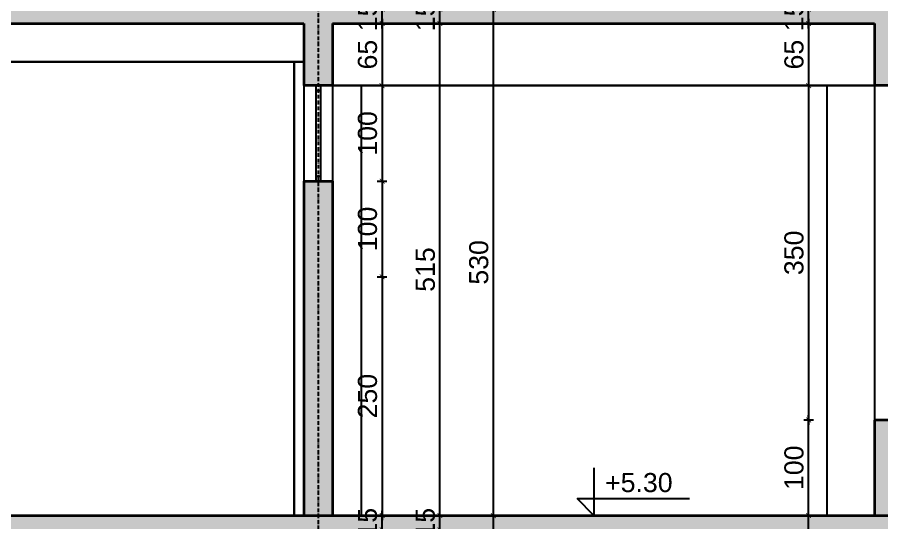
# Model space of a CAD drawing. Header units: inches. Extents: x -72385 to 39588, y -6525 to 66685.
# Drawn here: x -9416 to -8511, y 24148 to 24677 of the extents above; entities that cross this region are included whole.
import ezdxf

# ---------------------------------------------------------------- set-up
doc = ezdxf.new("R2010")
doc.units = ezdxf.units.IN
doc.header["$MEASUREMENT"] = 0
doc.linetypes.add('DashDot', pattern=[0.6, 0.4, -0.1, 0, -0.1])
for name, color, linetype, lineweight in [('Надписи коти вътрешни', 252, 'Continuous', 25), ('Надписи нива', 252, 'Continuous', 25), ('Оси', 252, 'DashDot', 25), ('Фасади Разрези дебело', 7, 'Continuous', 35), ('Фасади Разрези средно', 252, 'Continuous', 30), ('Фасади Разрези тънко', 253, 'Continuous', 25), ('Щрих стени', 254, 'Continuous', 25)]:
    doc.layers.add(name, color=color, linetype=linetype, lineweight=lineweight)
doc.styles.add('Arial Regular', font='arial.ttf')
doc.styles.get("Standard").update_dxf_attribs({"font": 'arial.ttf'})
doc.dimstyles.new('Annotative', dxfattribs={"dimscale": 0, "dimtxt": 20, "dimasz": 5, "dimexe": 5, "dimexo": 5, "dimgap": 5, "dimtad": 1, "dimdec": 0, "dimzin": 0, "dimdsep": 46, "dimtxsty": 'Standard', "dimblk": 'ARCHTICK', "dimcen": 5, "dimdle": 5, "dimadec": 0, "dimazin": 0, "dimtfac": 1, "dimtdec": 0, "dimtofl": 0, "dimtmove": 0, "dimatfit": 3, "dimldrblk": 'ARCHTICK', "dimfxl": 5, "dimfxlon": 1, "dimtolj": 1, "dimtzin": 0, "dimarcsym": 1})

# ---------------------------------------------------------------- blocks, each defined once
blk = doc.blocks.new('_ArchTick')
at = {"color": 0, "linetype": 'ByBlock', "const_width": 0.15}
blk.add_lwpolyline([(-0.5, -0.5), (0.5, 0.5)], dxfattribs=at)
blk = doc.blocks.new('*D4664')
at = {"layer": 'Defpoints', "color": 0, "ltscale": 10, "transparency": 16777216}
for p in [(-9086.17, 24155.92), (-9034.24, 24155.92), (-9086.17, 24140.92)]:
    blk.add_point(p, dxfattribs=at)
at = {"layer": 'Надписи коти вътрешни', "color": 0, "lineweight": -2, "ltscale": 10, "transparency": 16777216}
for p, q in [((-9034.24, 24135.92), (-9034.24, 24160.92)), ((-9039.24, 24155.92), (-9029.24, 24155.92)), ((-9039.24, 24140.92), (-9029.24, 24140.92))]:
    blk.add_line(p, q, dxfattribs=at)
at = {"layer": 'Надписи коти вътрешни', "color": 0, "lineweight": -2, "ltscale": 10, "transparency": 16777216, "xscale": 5, "yscale": 5, "zscale": 5}
for p, rotation in [((-9034.24, 24155.92), 90), ((-9034.24, 24140.92), 270)]:
    blk.add_blockref('_ArchTick', p, dxfattribs=dict(at, rotation=rotation))
at = {"layer": 'Надписи коти вътрешни', "color": 0, "ltscale": 10, "transparency": 16777216, "insert": (-9049.45, 24148.42), "char_height": 20, "attachment_point": 5, "rotation": 90}
blk.add_mtext('\\A1;15', dxfattribs=at)
blk = doc.blocks.new('*D5031')
at = {"layer": 'Defpoints', "color": 0, "ltscale": 10, "transparency": 16777216}
for p in [(-9086.17, 24155.92), (-8973.65, 24155.92), (-9086.17, 24140.92)]:
    blk.add_point(p, dxfattribs=at)
at = {"layer": 'Надписи коти вътрешни', "color": 0, "lineweight": -2, "ltscale": 10, "transparency": 16777216}
for p, q in [((-8973.65, 24135.92), (-8973.65, 24160.92)), ((-8978.65, 24155.92), (-8968.65, 24155.92)), ((-8978.65, 24140.92), (-8968.65, 24140.92))]:
    blk.add_line(p, q, dxfattribs=at)
at = {"layer": 'Надписи коти вътрешни', "color": 0, "lineweight": -2, "ltscale": 10, "transparency": 16777216, "xscale": 5, "yscale": 5, "zscale": 5}
for p, rotation in [((-8973.65, 24155.92), 90), ((-8973.65, 24140.92), 270)]:
    blk.add_blockref('_ArchTick', p, dxfattribs=dict(at, rotation=rotation))
at = {"layer": 'Надписи коти вътрешни', "color": 0, "ltscale": 10, "transparency": 16777216, "insert": (-8988.86, 24148.42), "char_height": 20, "attachment_point": 5, "rotation": 90}
blk.add_mtext('\\A1;15', dxfattribs=at)
blk = doc.blocks.new('*D4666')
at = {"layer": 'Defpoints', "color": 0, "ltscale": 10, "transparency": 16777216}
for p in [(-9086.17, 24155.92), (-8917.73, 24155.92), (-9086.17, 23625.92)]:
    blk.add_point(p, dxfattribs=at)
at = {"layer": 'Надписи коти вътрешни', "color": 0, "lineweight": -2, "ltscale": 10, "transparency": 16777216}
for p, q in [((-8917.73, 23620.92), (-8917.73, 24160.92)), ((-8922.73, 24155.92), (-8912.73, 24155.92)), ((-8922.73, 23625.92), (-8912.73, 23625.92))]:
    blk.add_line(p, q, dxfattribs=at)
at = {"layer": 'Надписи коти вътрешни', "color": 0, "lineweight": -2, "ltscale": 10, "transparency": 16777216, "xscale": 5, "yscale": 5, "zscale": 5}
for p, rotation in [((-8917.73, 24155.92), 90), ((-8917.73, 23625.92), 270)]:
    blk.add_blockref('_ArchTick', p, dxfattribs=dict(at, rotation=rotation))
at = {"layer": 'Надписи коти вътрешни', "color": 0, "ltscale": 10, "transparency": 16777216, "insert": (-8932.94, 23890.92), "char_height": 20, "attachment_point": 5, "rotation": 90}
blk.add_mtext('\\A1;530', dxfattribs=at)
blk = doc.blocks.new('*D4667')
at = {"layer": 'Defpoints', "color": 0, "ltscale": 10, "transparency": 16777216}
for p in [(-8587.7, 24255.92), (-8518.61, 24255.92), (-8518.61, 24155.92)]:
    blk.add_point(p, dxfattribs=at)
at = {"layer": 'Надписи коти вътрешни', "color": 0, "lineweight": -2, "ltscale": 10, "transparency": 16777216}
for p, q in [((-8587.7, 24150.92), (-8587.7, 24260.92)), ((-8582.7, 24255.92), (-8592.7, 24255.92)), ((-8582.7, 24155.92), (-8592.7, 24155.92))]:
    blk.add_line(p, q, dxfattribs=at)
at = {"layer": 'Надписи коти вътрешни', "color": 0, "lineweight": -2, "ltscale": 10, "transparency": 16777216, "xscale": 5, "yscale": 5, "zscale": 5}
for p, rotation in [((-8587.7, 24255.92), 90), ((-8587.7, 24155.92), 270)]:
    blk.add_blockref('_ArchTick', p, dxfattribs=dict(at, rotation=rotation))
at = {"layer": 'Надписи коти вътрешни', "color": 0, "ltscale": 10, "transparency": 16777216, "insert": (-8602.91, 24205.92), "char_height": 20, "attachment_point": 5, "rotation": 90}
blk.add_mtext('\\A1;100', dxfattribs=at)
blk = doc.blocks.new('*D5030')
at = {"layer": 'Defpoints', "color": 0, "ltscale": 10, "transparency": 16777216}
for p in [(-8518.61, 24605.92), (-8587.7, 24255.92), (-8518.61, 24255.92)]:
    blk.add_point(p, dxfattribs=at)
at = {"layer": 'Надписи коти вътрешни', "color": 0, "lineweight": -2, "ltscale": 10, "transparency": 16777216}
for p, q in [((-8587.7, 24610.92), (-8587.7, 24250.92)), ((-8582.7, 24605.92), (-8592.7, 24605.92)), ((-8582.7, 24255.92), (-8592.7, 24255.92))]:
    blk.add_line(p, q, dxfattribs=at)
at = {"layer": 'Надписи коти вътрешни', "color": 0, "lineweight": -2, "ltscale": 10, "transparency": 16777216, "xscale": 5, "yscale": 5, "zscale": 5}
for p, rotation in [((-8587.7, 24605.92), 90), ((-8587.7, 24255.92), 270)]:
    blk.add_blockref('_ArchTick', p, dxfattribs=dict(at, rotation=rotation))
at = {"layer": 'Надписи коти вътрешни', "color": 0, "ltscale": 10, "transparency": 16777216, "insert": (-8602.92, 24430.92), "char_height": 20, "attachment_point": 5, "rotation": 90}
blk.add_mtext('\\A1;350', dxfattribs=at)
blk = doc.blocks.new('*D5029')
at = {"layer": 'Defpoints', "color": 0, "ltscale": 10, "transparency": 16777216}
for p in [(-8518.61, 24670.92), (-8587.7, 24605.92), (-8518.61, 24605.92)]:
    blk.add_point(p, dxfattribs=at)
at = {"layer": 'Надписи коти вътрешни', "color": 0, "lineweight": -2, "ltscale": 10, "transparency": 16777216}
for p, q in [((-8587.7, 24675.92), (-8587.7, 24600.92)), ((-8582.7, 24670.92), (-8592.7, 24670.92)), ((-8582.7, 24605.92), (-8592.7, 24605.92))]:
    blk.add_line(p, q, dxfattribs=at)
at = {"layer": 'Надписи коти вътрешни', "color": 0, "lineweight": -2, "ltscale": 10, "transparency": 16777216, "xscale": 5, "yscale": 5, "zscale": 5}
for p, rotation in [((-8587.7, 24670.92), 90), ((-8587.7, 24605.92), 270)]:
    blk.add_blockref('_ArchTick', p, dxfattribs=dict(at, rotation=rotation))
at = {"layer": 'Надписи коти вътрешни', "color": 0, "ltscale": 10, "transparency": 16777216, "insert": (-8602.91, 24638.42), "char_height": 20, "attachment_point": 5, "rotation": 90}
blk.add_mtext('\\A1;65', dxfattribs=at)
blk = doc.blocks.new('*D4668')
at = {"layer": 'Defpoints', "color": 0, "ltscale": 10, "transparency": 16777216}
for p in [(-8587.7, 24685.92), (-8518.61, 24685.92), (-8518.61, 24670.92)]:
    blk.add_point(p, dxfattribs=at)
at = {"layer": 'Надписи коти вътрешни', "color": 0, "lineweight": -2, "ltscale": 10, "transparency": 16777216}
for p, q in [((-8587.7, 24665.92), (-8587.7, 24690.92)), ((-8582.7, 24685.92), (-8592.7, 24685.92)), ((-8582.7, 24670.92), (-8592.7, 24670.92))]:
    blk.add_line(p, q, dxfattribs=at)
at = {"layer": 'Надписи коти вътрешни', "color": 0, "lineweight": -2, "ltscale": 10, "transparency": 16777216, "xscale": 5, "yscale": 5, "zscale": 5}
for p, rotation in [((-8587.7, 24685.92), 90), ((-8587.7, 24670.92), 270)]:
    blk.add_blockref('_ArchTick', p, dxfattribs=dict(at, rotation=rotation))
at = {"layer": 'Надписи коти вътрешни', "color": 0, "ltscale": 10, "transparency": 16777216, "insert": (-8602.91, 24678.42), "char_height": 20, "attachment_point": 5, "rotation": 90}
blk.add_mtext('\\A1;15', dxfattribs=at)
blk = doc.blocks.new('*D4669')
at = {"layer": 'Defpoints', "color": 0, "ltscale": 10, "transparency": 16777216}
for p in [(-8646.13, 24155.92), (-8587.7, 24155.92), (-8646.13, 24055.92)]:
    blk.add_point(p, dxfattribs=at)
at = {"layer": 'Надписи коти вътрешни', "color": 0, "lineweight": -2, "ltscale": 10, "transparency": 16777216}
for p, q in [((-8587.7, 24050.92), (-8587.7, 24160.92)), ((-8592.7, 24155.92), (-8582.7, 24155.92)), ((-8592.7, 24055.92), (-8582.7, 24055.92))]:
    blk.add_line(p, q, dxfattribs=at)
at = {"layer": 'Надписи коти вътрешни', "color": 0, "lineweight": -2, "ltscale": 10, "transparency": 16777216, "xscale": 5, "yscale": 5, "zscale": 5}
for p, rotation in [((-8587.7, 24155.92), 90), ((-8587.7, 24055.92), 270)]:
    blk.add_blockref('_ArchTick', p, dxfattribs=dict(at, rotation=rotation))
at = {"layer": 'Надписи коти вътрешни', "color": 0, "ltscale": 10, "transparency": 16777216, "insert": (-8602.91, 24105.92), "char_height": 20, "attachment_point": 5, "rotation": 90}
blk.add_mtext('\\A1;100', dxfattribs=at)
blk = doc.blocks.new('*D5017')
at = {"layer": 'Defpoints', "color": 0, "ltscale": 10, "transparency": 16777216}
for p in [(-9086.17, 24405.92), (-9086.17, 24155.92), (-9034.24, 24155.92)]:
    blk.add_point(p, dxfattribs=at)
at = {"layer": 'Надписи коти вътрешни', "color": 0, "lineweight": -2, "ltscale": 10, "transparency": 16777216}
for p, q in [((-9034.24, 24410.92), (-9034.24, 24150.92)), ((-9039.24, 24405.92), (-9029.24, 24405.92)), ((-9039.24, 24155.92), (-9029.24, 24155.92))]:
    blk.add_line(p, q, dxfattribs=at)
at = {"layer": 'Надписи коти вътрешни', "color": 0, "lineweight": -2, "ltscale": 10, "transparency": 16777216, "xscale": 5, "yscale": 5, "zscale": 5}
for p, rotation in [((-9034.24, 24405.92), 90), ((-9034.24, 24155.92), 270)]:
    blk.add_blockref('_ArchTick', p, dxfattribs=dict(at, rotation=rotation))
at = {"layer": 'Надписи коти вътрешни', "color": 0, "ltscale": 10, "transparency": 16777216, "insert": (-9049.45, 24280.92), "char_height": 20, "attachment_point": 5, "rotation": 90}
blk.add_mtext('\\A1;250', dxfattribs=at)
blk = doc.blocks.new('*D5016')
at = {"layer": 'Defpoints', "color": 0, "ltscale": 10, "transparency": 16777216}
for p in [(-9086.17, 24505.92), (-9086.17, 24405.92), (-9034.24, 24405.92)]:
    blk.add_point(p, dxfattribs=at)
at = {"layer": 'Надписи коти вътрешни', "color": 0, "lineweight": -2, "ltscale": 10, "transparency": 16777216}
for p, q in [((-9034.24, 24510.92), (-9034.24, 24400.92)), ((-9039.24, 24505.92), (-9029.24, 24505.92)), ((-9039.24, 24405.92), (-9029.24, 24405.92))]:
    blk.add_line(p, q, dxfattribs=at)
at = {"layer": 'Надписи коти вътрешни', "color": 0, "lineweight": -2, "ltscale": 10, "transparency": 16777216, "xscale": 5, "yscale": 5, "zscale": 5}
for p, rotation in [((-9034.24, 24505.92), 90), ((-9034.24, 24405.92), 270)]:
    blk.add_blockref('_ArchTick', p, dxfattribs=dict(at, rotation=rotation))
at = {"layer": 'Надписи коти вътрешни', "color": 0, "ltscale": 10, "transparency": 16777216, "insert": (-9049.45, 24455.92), "char_height": 20, "attachment_point": 5, "rotation": 90}
blk.add_mtext('\\A1;100', dxfattribs=at)
blk = doc.blocks.new('*D5015')
at = {"layer": 'Defpoints', "color": 0, "ltscale": 10, "transparency": 16777216}
for p in [(-9086.17, 24605.92), (-9086.17, 24505.92), (-9034.24, 24505.92)]:
    blk.add_point(p, dxfattribs=at)
at = {"layer": 'Надписи коти вътрешни', "color": 0, "lineweight": -2, "ltscale": 10, "transparency": 16777216}
for p, q in [((-9034.24, 24610.92), (-9034.24, 24500.92)), ((-9039.24, 24605.92), (-9029.24, 24605.92)), ((-9039.24, 24505.92), (-9029.24, 24505.92))]:
    blk.add_line(p, q, dxfattribs=at)
at = {"layer": 'Надписи коти вътрешни', "color": 0, "lineweight": -2, "ltscale": 10, "transparency": 16777216, "xscale": 5, "yscale": 5, "zscale": 5}
for p, rotation in [((-9034.24, 24605.92), 90), ((-9034.24, 24505.92), 270)]:
    blk.add_blockref('_ArchTick', p, dxfattribs=dict(at, rotation=rotation))
at = {"layer": 'Надписи коти вътрешни', "color": 0, "ltscale": 10, "transparency": 16777216, "insert": (-9049.45, 24555.92), "char_height": 20, "attachment_point": 5, "rotation": 90}
blk.add_mtext('\\A1;100', dxfattribs=at)
blk = doc.blocks.new('*D5014')
at = {"layer": 'Defpoints', "color": 0, "ltscale": 10, "transparency": 16777216}
for p in [(-9086.17, 24670.92), (-9086.17, 24605.92), (-9034.24, 24605.92)]:
    blk.add_point(p, dxfattribs=at)
at = {"layer": 'Надписи коти вътрешни', "color": 0, "lineweight": -2, "ltscale": 10, "transparency": 16777216}
for p, q in [((-9034.24, 24675.92), (-9034.24, 24600.92)), ((-9039.24, 24670.92), (-9029.24, 24670.92)), ((-9039.24, 24605.92), (-9029.24, 24605.92))]:
    blk.add_line(p, q, dxfattribs=at)
at = {"layer": 'Надписи коти вътрешни', "color": 0, "lineweight": -2, "ltscale": 10, "transparency": 16777216, "xscale": 5, "yscale": 5, "zscale": 5}
for p, rotation in [((-9034.24, 24670.92), 90), ((-9034.24, 24605.92), 270)]:
    blk.add_blockref('_ArchTick', p, dxfattribs=dict(at, rotation=rotation))
at = {"layer": 'Надписи коти вътрешни', "color": 0, "ltscale": 10, "transparency": 16777216, "insert": (-9049.45, 24638.42), "char_height": 20, "attachment_point": 5, "rotation": 90}
blk.add_mtext('\\A1;65', dxfattribs=at)
blk = doc.blocks.new('*D5013')
at = {"layer": 'Defpoints', "color": 0, "ltscale": 10, "transparency": 16777216}
for p in [(-9086.17, 24685.92), (-9034.24, 24685.92), (-9086.17, 24670.92)]:
    blk.add_point(p, dxfattribs=at)
at = {"layer": 'Надписи коти вътрешни', "color": 0, "lineweight": -2, "ltscale": 10, "transparency": 16777216}
for p, q in [((-9034.24, 24665.92), (-9034.24, 24690.92)), ((-9039.24, 24685.92), (-9029.24, 24685.92)), ((-9039.24, 24670.92), (-9029.24, 24670.92))]:
    blk.add_line(p, q, dxfattribs=at)
at = {"layer": 'Надписи коти вътрешни', "color": 0, "lineweight": -2, "ltscale": 10, "transparency": 16777216, "xscale": 5, "yscale": 5, "zscale": 5}
for p, rotation in [((-9034.24, 24685.92), 90), ((-9034.24, 24670.92), 270)]:
    blk.add_blockref('_ArchTick', p, dxfattribs=dict(at, rotation=rotation))
at = {"layer": 'Надписи коти вътрешни', "color": 0, "ltscale": 10, "transparency": 16777216, "insert": (-9049.45, 24678.42), "char_height": 20, "attachment_point": 5, "rotation": 90}
blk.add_mtext('\\A1;15', dxfattribs=at)
blk = doc.blocks.new('*D5012')
at = {"layer": 'Defpoints', "color": 0, "ltscale": 10, "transparency": 16777216}
for p in [(-9086.17, 24670.92), (-8973.65, 24670.92), (-9086.17, 24155.92)]:
    blk.add_point(p, dxfattribs=at)
at = {"layer": 'Надписи коти вътрешни', "color": 0, "lineweight": -2, "ltscale": 10, "transparency": 16777216}
for p, q in [((-8973.65, 24150.92), (-8973.65, 24675.92)), ((-8978.65, 24670.92), (-8968.65, 24670.92)), ((-8978.65, 24155.92), (-8968.65, 24155.92))]:
    blk.add_line(p, q, dxfattribs=at)
at = {"layer": 'Надписи коти вътрешни', "color": 0, "lineweight": -2, "ltscale": 10, "transparency": 16777216, "xscale": 5, "yscale": 5, "zscale": 5}
for p, rotation in [((-8973.65, 24670.92), 90), ((-8973.65, 24155.92), 270)]:
    blk.add_blockref('_ArchTick', p, dxfattribs=dict(at, rotation=rotation))
at = {"layer": 'Надписи коти вътрешни', "color": 0, "ltscale": 10, "transparency": 16777216, "insert": (-8988.86, 24413.42), "char_height": 20, "attachment_point": 5, "rotation": 90}
blk.add_mtext('\\A1;515', dxfattribs=at)
blk = doc.blocks.new('*D5011')
at = {"layer": 'Defpoints', "color": 0, "ltscale": 10, "transparency": 16777216}
for p in [(-9086.17, 24685.92), (-8973.65, 24685.92), (-9086.17, 24670.92)]:
    blk.add_point(p, dxfattribs=at)
at = {"layer": 'Надписи коти вътрешни', "color": 0, "lineweight": -2, "ltscale": 10, "transparency": 16777216}
for p, q in [((-8973.65, 24665.92), (-8973.65, 24690.92)), ((-8978.65, 24685.92), (-8968.65, 24685.92)), ((-8978.65, 24670.92), (-8968.65, 24670.92))]:
    blk.add_line(p, q, dxfattribs=at)
at = {"layer": 'Надписи коти вътрешни', "color": 0, "lineweight": -2, "ltscale": 10, "transparency": 16777216, "xscale": 5, "yscale": 5, "zscale": 5}
for p, rotation in [((-8973.65, 24685.92), 90), ((-8973.65, 24670.92), 270)]:
    blk.add_blockref('_ArchTick', p, dxfattribs=dict(at, rotation=rotation))
at = {"layer": 'Надписи коти вътрешни', "color": 0, "ltscale": 10, "transparency": 16777216, "insert": (-8988.86, 24678.42), "char_height": 20, "attachment_point": 5, "rotation": 90}
blk.add_mtext('\\A1;15', dxfattribs=at)
blk = doc.blocks.new('*D5010')
at = {"layer": 'Defpoints', "color": 0, "ltscale": 10, "transparency": 16777216}
for p in [(-9086.17, 24685.92), (-8917.73, 24685.92), (-9086.17, 24155.92)]:
    blk.add_point(p, dxfattribs=at)
at = {"layer": 'Надписи коти вътрешни', "color": 0, "lineweight": -2, "ltscale": 10, "transparency": 16777216}
for p, q in [((-8917.73, 24150.92), (-8917.73, 24690.92)), ((-8922.73, 24685.92), (-8912.73, 24685.92)), ((-8922.73, 24155.92), (-8912.73, 24155.92))]:
    blk.add_line(p, q, dxfattribs=at)
at = {"layer": 'Надписи коти вътрешни', "color": 0, "lineweight": -2, "ltscale": 10, "transparency": 16777216, "xscale": 5, "yscale": 5, "zscale": 5}
for p, rotation in [((-8917.73, 24685.92), 90), ((-8917.73, 24155.92), 270)]:
    blk.add_blockref('_ArchTick', p, dxfattribs=dict(at, rotation=rotation))
at = {"layer": 'Надписи коти вътрешни', "color": 0, "ltscale": 10, "transparency": 16777216, "insert": (-8932.94, 24420.92), "char_height": 20, "attachment_point": 5, "rotation": 90}
blk.add_mtext('\\A1;530', dxfattribs=at)

msp = doc.modelspace()

# ---------------------------------------------------------------- hatches: boundary and pattern name
at = {"layer": 'Щрих стени', "ltscale": 10}
h = msp.add_hatch(color=256, dxfattribs=at)
h.dxf.hatch_style = 1
h.paths.add_polyline_path([(-8483.62, 24245.92), (-8468.62, 24245.92), (-8468.62, 24255.92), (-8518.61, 24255.92), (-8518.61, 24155.92), (-8483.62, 24155.92)])
h.paths.add_polyline_path([(-9086.17, 24505.92), (-9116.17, 24505.92), (-9116.17, 24155.92), (-9086.17, 24155.92)])
h.paths.add_polyline_path([(-9086.17, 24670.92), (-8518.61, 24670.92), (-8518.61, 24605.92), (-8483.62, 24605.92), (-8483.62, 24685.92), (-9695.25, 24685.92), (-9695.25, 24700.64), (-9727.25, 24700.64), (-9727.25, 24715.36), (-9759.25, 24715.36), (-9759.25, 24730.08), (-9791.25, 24730.08), (-9791.25, 24744.8), (-9823.25, 24744.8), (-9823.25, 24759.52), (-9855.25, 24759.52), (-9855.25, 24774.24), (-9887.25, 24774.24), (-9887.25, 24788.96), (-9919.25, 24788.96), (-9919.25, 24803.68), (-9951.25, 24803.68), (-9951.25, 24818.4), (-9983.25, 24818.4), (-9983.25, 24833.12), (-10015.25, 24833.12), (-10015.25, 24847.84), (-10047.25, 24847.84), (-10047.25, 24862.56), (-10079.25, 24862.56), (-10079.25, 24877.28), (-10111.25, 24877.28), (-10111.25, 24892), (-10271.26, 24892), (-10271.26, 24912), (-10296.26, 24912), (-10296.26, 24877), (-10146.53, 24877), (-9716.22, 24679.06), (-9716.22, 24615.92), (-9686.22, 24615.92), (-9686.22, 24670.92), (-9116.17, 24670.92), (-9116.17, 24605.92), (-9086.17, 24605.92)])
h = msp.add_hatch(color=256, dxfattribs=at)
h.dxf.hatch_style = 1
h.paths.add_polyline_path([(-9086.17, 23975.92), (-9116.17, 23975.92), (-9116.17, 23875.92), (-9086.17, 23875.92)])
h.paths.add_polyline_path([(-9086.17, 24140.92), (-8646.13, 24140.92), (-8646.13, 24055.92), (-8223.62, 24055.92), (-8223.62, 24075.92), (-8483.62, 24075.92), (-8483.62, 24155.92), (-9695.25, 24155.92), (-9695.25, 24170.64), (-9727.25, 24170.64), (-9727.25, 24185.36), (-9759.25, 24185.36), (-9759.25, 24200.08), (-9791.25, 24200.08), (-9791.25, 24214.8), (-9823.25, 24214.8), (-9823.25, 24229.52), (-9855.25, 24229.52), (-9855.25, 24244.24), (-9887.25, 24244.24), (-9887.25, 24258.96), (-9919.25, 24258.96), (-9919.25, 24273.68), (-9951.25, 24273.68), (-9951.25, 24288.4), (-9983.25, 24288.4), (-9983.25, 24303.12), (-10015.25, 24303.12), (-10015.25, 24317.84), (-10047.25, 24317.84), (-10047.25, 24332.56), (-10079.25, 24332.56), (-10079.25, 24347.28), (-10111.25, 24347.28), (-10111.25, 24362), (-10271.26, 24362), (-10271.26, 24382), (-10296.26, 24382), (-10296.26, 24347), (-10146.53, 24347), (-9716.22, 24149.06), (-9716.22, 24085.92), (-9686.22, 24085.92), (-9686.22, 24140.92), (-9116.17, 24140.92), (-9116.17, 24075.92), (-9086.17, 24075.92)])

# ---------------------------------------------------------------- linework, layer by layer
at = {"layer": 'Надписи нива', "ltscale": 10}
for p, q in [((-8812.42, 24205.92), (-8812.42, 24155.92)), ((-8830.09, 24173.6), (-8712.42, 24173.6)), ((-8812.42, 24155.92), (-8830.09, 24173.6))]:
    msp.add_line(p, q, dxfattribs=at)
at = {"layer": 'Оси', "ltscale": 10}
msp.add_line((-9101.19, 26090.92), (-9101.19, 23040.92), dxfattribs=at)
at = {"layer": 'Фасади Разрези дебело', "ltscale": 10, "extrusion": (1.2091e-15, 1, -2.22045e-16)}
for p, q in [((-9686.22, 24670.92), (-9116.17, 24670.92)), ((-9086.17, 24670.92), (-8518.61, 24670.92)), ((-9695.25, 24155.92), (-8483.62, 24155.92))]:
    msp.add_line(p, q, dxfattribs=at)
at = {"layer": 'Фасади Разрези дебело', "ltscale": 10}
for p, q in [((-9116.17, 24670.92), (-9116.17, 24605.92)), ((-9086.17, 24670.92), (-9086.17, 24605.92)), ((-8518.61, 24670.92), (-8518.61, 24605.92)), ((-9086.17, 24605.92), (-9116.17, 24605.92)), ((-8483.62, 24605.92), (-8518.61, 24605.92)), ((-9116.17, 24505.92), (-9086.17, 24505.92)), ((-9116.17, 24505.92), (-9116.17, 24155.92)), ((-9086.17, 24505.92), (-9086.17, 24155.92)), ((-8518.61, 24255.92), (-8518.61, 24155.92))]:
    msp.add_line(p, q, dxfattribs=at)
at = {"layer": 'Фасади Разрези дебело', "ltscale": 10, "extrusion": (1.7544e-13, 1, -2.22045e-16)}
msp.add_line((-8468.62, 24255.92), (-8518.61, 24255.92), dxfattribs=at)
at = {"layer": 'Фасади Разрези средно', "ltscale": 10, "extrusion": (1.2091e-15, 1, -2.22045e-16)}
for p, q in [((-9686.22, 24630.92), (-9116.17, 24630.92)), ((-9086.17, 24605.92), (-8518.61, 24605.92))]:
    msp.add_line(p, q, dxfattribs=at)
at = {"layer": 'Фасади Разрези средно', "ltscale": 10}
msp.add_line((-9126.17, 24630.92), (-9126.17, 24155.92), dxfattribs=at)
at = {"layer": 'Фасади Разрези тънко', "ltscale": 10}
for p, q in [((-9116.17, 24605.92), (-9116.17, 24505.92)), ((-9103.67, 24605.92), (-9103.67, 24505.92)), ((-9103.67, 24600.92), (-9098.67, 24600.92)), ((-9098.67, 24605.92), (-9098.67, 24505.92)), ((-9086.17, 24605.92), (-9086.17, 24505.92)), ((-9056.17, 24605.92), (-9056.17, 24155.92)), ((-8568.61, 24605.92), (-8568.61, 24155.92)), ((-8518.61, 24605.92), (-8518.61, 24255.92)), ((-9098.67, 24510.92), (-9103.67, 24510.92))]:
    msp.add_line(p, q, dxfattribs=at)

# ---------------------------------------------------------------- texts
at = {"layer": 'Надписи нива', "ltscale": 10, "insert": (-8800.74, 24200.45), "char_height": 20, "width": 180.4891, "attachment_point": 1, "style": 'Arial Regular'}
msp.add_mtext('+5.30', dxfattribs=at)

# ---------------------------------------------------------------- dimensions: what is measured, and where the dimension line sits
at = {"layer": 'Надписи коти вътрешни', "ltscale": 10}
for base, p1, p2, picture, middle in [((-9034.24, 24685.92), (-9086.17, 24670.92), (-9086.17, 24685.92), '*D5013', (-9034.24, 24678.42)), ((-8973.65, 24685.92), (-9086.17, 24670.92), (-9086.17, 24685.92), '*D5011', (-8973.65, 24678.42)), ((-8587.7, 24685.92), (-8518.61, 24670.92), (-8518.61, 24685.92), '*D4668', (-8587.7, 24678.42)), ((-9034.24, 24155.92), (-9086.17, 24140.92), (-9086.17, 24155.92), '*D4664', (-9034.24, 24148.42)), ((-8973.65, 24155.92), (-9086.17, 24140.92), (-9086.17, 24155.92), '*D5031', (-8973.65, 24148.42))]:
    dim = msp.add_linear_dim(base=base, p1=p1, p2=p2, angle=90, dimstyle='Annotative', override={"dimscale": 0, "dimtix": 0, "dimtofl": 0, "dimtmove": 0, "dimatfit": 3}, dxfattribs=at)
    dim.commit()
    dim.dimension.update_dxf_attribs({"geometry": picture, "text_midpoint": middle, "dimtype": 128})
for base, p1, p2, picture, middle in [((-8917.73, 24685.92), (-9086.17, 24155.92), (-9086.17, 24685.92), '*D5010', (-8932.94, 24420.92)), ((-9034.24, 24605.92), (-9086.17, 24670.92), (-9086.17, 24605.92), '*D5014', (-9049.45, 24638.42)), ((-8973.65, 24670.92), (-9086.17, 24155.92), (-9086.17, 24670.92), '*D5012', (-8988.86, 24413.42)), ((-8587.7, 24605.92), (-8518.61, 24670.92), (-8518.61, 24605.92), '*D5029', (-8602.91, 24638.42)), ((-9034.24, 24505.92), (-9086.17, 24605.92), (-9086.17, 24505.92), '*D5015', (-9049.45, 24555.92)), ((-8587.7, 24255.92), (-8518.61, 24605.92), (-8518.61, 24255.92), '*D5030', (-8602.92, 24430.92)), ((-9034.24, 24405.92), (-9086.17, 24505.92), (-9086.17, 24405.92), '*D5016', (-9049.45, 24455.92)), ((-9034.24, 24155.92), (-9086.17, 24405.92), (-9086.17, 24155.92), '*D5017', (-9049.45, 24280.92)), ((-8587.7, 24255.92), (-8518.61, 24155.92), (-8518.61, 24255.92), '*D4667', (-8602.91, 24205.92)), ((-8917.73, 24155.92), (-9086.17, 23625.92), (-9086.17, 24155.92), '*D4666', (-8932.94, 23890.92)), ((-8587.7, 24155.92), (-8646.13, 24055.92), (-8646.13, 24155.92), '*D4669', (-8602.91, 24105.92))]:
    dim = msp.add_linear_dim(base=base, p1=p1, p2=p2, angle=90, dimstyle='Annotative', override={"dimscale": 0, "dimtix": 0, "dimtofl": 0, "dimtmove": 0, "dimatfit": 3}, dxfattribs=at)
    dim.commit()
    dim.dimension.update_dxf_attribs({"geometry": picture, "text_midpoint": middle})

doc.saveas('drawing.dxf')
